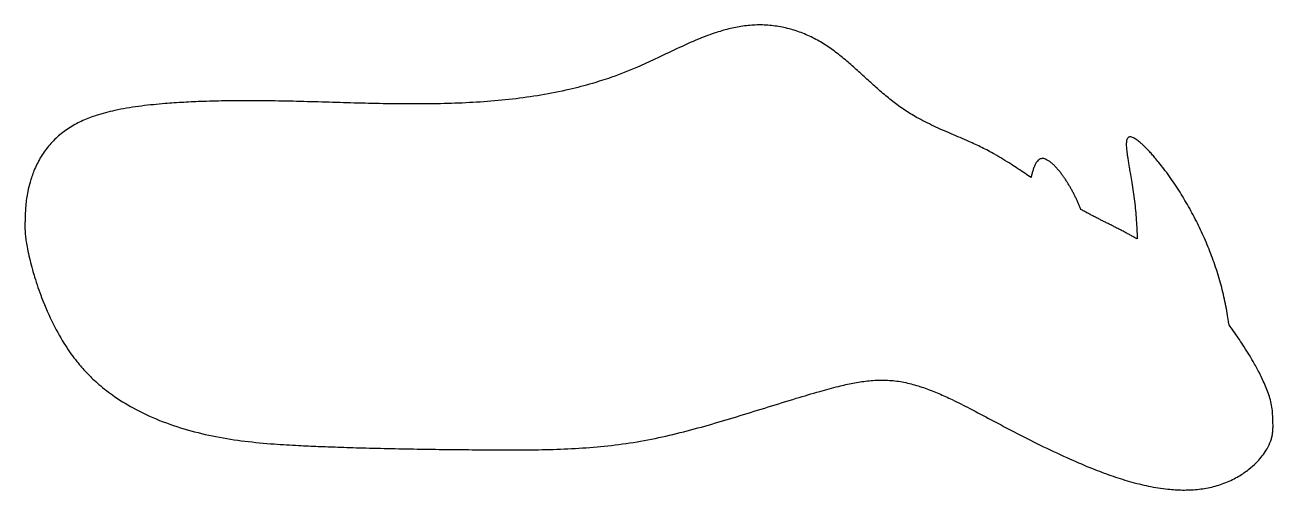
# Model space of a CAD drawing. Header units: millimetres. Extents: x 0 to 300, y 32 to 143.
import ezdxf

# ---------------------------------------------------------------- set-up
doc = ezdxf.new("R2010")
doc.units = ezdxf.units.MM
doc.layers.add('outline', color=7, linetype='Continuous')

msp = doc.modelspace()

# ---------------------------------------------------------------- linework, layer by layer
at = {"layer": 'outline'}
for points, knots in [([(241.61, 106.83), (241.12, 107.17), (239.53, 108.25), (236.65, 110.16), (233.24, 112.25), (229.85, 114.06), (226.36, 115.67), (222.47, 117.31), (218.25, 119.15), (214.47, 121.05), (211.19, 123.04), (208.4, 125.09), (205.75, 127.31), (203.18, 129.61), (200.63, 131.95), (198.06, 134.25), (195.41, 136.47), (192.62, 138.51), (189.64, 140.27), (186.48, 141.68), (183.18, 142.72), (179.78, 143.34), (176.33, 143.54), (172.87, 143.31), (169.48, 142.67), (165.79, 141.61), (161.48, 139.97), (156.58, 137.75), (151.74, 135.41), (147.56, 133.48), (144.01, 132.01), (140.41, 130.68), (136.02, 129.28), (130.45, 127.83), (124.04, 126.56), (117.2, 125.61), (110.32, 124.98), (103.41, 124.62), (96.51, 124.48), (89.6, 124.49), (82.69, 124.63), (75.78, 124.82), (68.87, 125.03), (61.96, 125.2), (55.05, 125.29), (48.53, 125.26), (42.77, 125.11), (37.79, 124.87), (32.81, 124.52), (27.46, 123.97), (22.16, 123.08), (17.7, 121.91), (14.1, 120.56), (11.04, 118.95), (8.25, 116.89), (5.83, 114.41), (3.85, 111.57), (2.41, 108.63), (1.48, 105.9), (0.94, 103.66), (0.61, 101.77), (0.41, 100.05), (0.31, 98.42), (0.27, 96.98), (0.25, 95.83), (0.24, 94.87), (0.26, 93.91), (0.34, 92.76), (0.54, 91.34), (0.86, 89.54), (1.31, 87.5), (1.73, 85.83), (1.98, 84.9), (2.04, 84.69)], [0, 0, 0, 0, 0.006365, 0.020325, 0.036585, 0.04878, 0.060976, 0.077236, 0.093496, 0.109756, 0.121951, 0.134146, 0.146341, 0.158537, 0.170732, 0.182927, 0.195122, 0.207317, 0.219512, 0.231707, 0.243902, 0.256098, 0.268293, 0.280488, 0.292683, 0.304878, 0.321138, 0.341463, 0.361789, 0.378049, 0.390244, 0.402439, 0.418699, 0.439024, 0.463415, 0.487805, 0.512195, 0.536585, 0.560976, 0.585366, 0.609756, 0.634146, 0.658537, 0.682927, 0.707317, 0.731707, 0.752033, 0.768293, 0.784553, 0.804878, 0.825203, 0.841463, 0.853659, 0.865854, 0.878049, 0.890244, 0.902439, 0.914634, 0.924797, 0.932927, 0.939024, 0.945122, 0.95122, 0.956301, 0.960366, 0.963415, 0.966463, 0.970528, 0.97561, 0.981707, 0.989837, 0.9977, 1, 1, 1, 1]), ([(289.11, 71.46), (289.09, 71.55), (288.99, 72.3), (288.76, 73.8), (288.37, 75.96), (287.9, 78.19), (287.36, 80.4), (286.75, 82.6), (286.08, 84.78), (285.35, 86.94), (284.55, 89.07), (283.69, 91.19), (282.77, 93.27), (281.8, 95.33), (280.76, 97.37), (279.68, 99.37), (278.55, 101.35), (277.36, 103.29), (276.12, 105.21), (274.83, 107.09), (273.56, 108.82), (272.39, 110.32), (271.42, 111.49), (270.59, 112.45), (269.82, 113.29), (269.07, 114.06), (268.38, 114.72), (267.81, 115.22), (267.32, 115.62), (266.86, 115.96), (266.41, 116.25), (265.98, 116.46), (265.62, 116.57), (265.3, 116.6), (265.02, 116.53), (264.8, 116.34), (264.64, 116.07), (264.53, 115.7), (264.47, 115.23), (264.46, 114.69), (264.48, 114.12), (264.53, 113.55), (264.6, 112.92), (264.7, 112.17), (264.84, 111.23), (265.02, 110.17), (265.23, 108.92), (265.49, 107.42), (265.81, 105.55), (266.14, 103.42), (266.44, 101.16), (266.69, 98.9), (266.87, 96.62), (267, 94.44), (267.06, 92.92), (267.08, 92.16), (267.08, 92.07)], [0.0000493, 0.0000493, 0.0000493, 0.0000493, 0.0033523, 0.0294118, 0.0588235, 0.0882353, 0.1176471, 0.1470588, 0.1764706, 0.2058824, 0.2352941, 0.2647059, 0.2941176, 0.3235294, 0.3529412, 0.3823529, 0.4117647, 0.4411765, 0.4705882, 0.5, 0.5294118, 0.5539216, 0.5735294, 0.5882353, 0.6029412, 0.6176471, 0.629902, 0.6397059, 0.6470588, 0.6544118, 0.6617647, 0.6678922, 0.6727941, 0.6764706, 0.6801471, 0.6838235, 0.6875, 0.692402, 0.6985294, 0.7058824, 0.7132353, 0.7205882, 0.7279412, 0.7377451, 0.75, 0.7647059, 0.7794118, 0.7990196, 0.8235294, 0.8529412, 0.8823529, 0.9117647, 0.9411765, 0.9705882, 0.9966495, 1.0000228, 1.0000228, 1.0000228, 1.0000228]), ([(253.52, 99.18), (253.43, 99.44), (253.23, 99.95), (252.91, 100.71), (252.58, 101.47), (252.23, 102.21), (251.86, 102.95), (251.48, 103.68), (251.08, 104.4), (250.67, 105.11), (250.23, 105.81), (249.78, 106.5), (249.31, 107.18), (248.82, 107.84), (248.31, 108.48), (247.77, 109.11), (247.21, 109.71), (246.61, 110.27), (246, 110.75), (245.41, 111.11), (244.9, 111.32), (244.45, 111.4), (244.03, 111.37), (243.65, 111.22), (243.28, 110.94), (242.92, 110.52), (242.58, 109.93), (242.28, 109.21), (242.02, 108.43), (241.8, 107.63), (241.67, 107.1), (241.61, 106.83)], [0.0000055, 0.0000055, 0.0000055, 0.0000055, 0.0384615, 0.0769231, 0.1153846, 0.1538462, 0.1923077, 0.2307692, 0.2692308, 0.3076923, 0.3461538, 0.3846154, 0.4230769, 0.4615385, 0.5, 0.5384615, 0.5769231, 0.6153846, 0.6538462, 0.6858974, 0.7115385, 0.7307692, 0.75, 0.7692308, 0.7884615, 0.8141026, 0.8461538, 0.8846154, 0.9230769, 0.9615385, 0.9999933, 0.9999933, 0.9999933, 0.9999933]), ([(267.08, 92.07), (266.81, 92.23), (266.25, 92.54), (265.41, 93), (264.57, 93.46), (263.72, 93.91), (262.88, 94.35), (262.02, 94.79), (261.17, 95.22), (260.32, 95.66), (259.46, 96.09), (258.61, 96.52), (257.76, 96.95), (256.9, 97.39), (256.05, 97.83), (255.21, 98.27), (254.36, 98.72), (253.8, 99.03), (253.52, 99.18)], [-0.00006, -0.00006, -0.00006, -0.00006, 0.0625, 0.125, 0.1875, 0.25, 0.3125, 0.375, 0.4375, 0.5, 0.5625, 0.625, 0.6875, 0.75, 0.8125, 0.875, 0.9375, 1.000006, 1.000006, 1.000006, 1.000006]), ([(2.04, 84.69), (2.21, 84.1), (2.86, 81.85), (4.39, 77.4), (6.81, 71.86), (9.69, 66.75), (12.4, 62.9), (14.97, 59.95), (17.79, 57.23), (21.48, 54.31), (26.47, 51.21), (32.51, 48.4), (39.19, 46.14), (46.05, 44.52), (53.02, 43.45), (59.65, 42.84), (65.51, 42.49), (70.59, 42.27), (75.67, 42.08), (81.54, 41.89), (88.19, 41.73), (95.24, 41.61), (102.28, 41.52), (109.33, 41.46), (116.37, 41.41), (123.41, 41.44), (130.46, 41.64), (137.49, 42.1), (144.49, 42.89), (151.43, 44.13), (158.29, 45.74), (165.08, 47.61), (171.82, 49.65), (178.55, 51.74), (184.9, 53.71), (190.54, 55.37), (195.07, 56.61), (198.88, 57.49), (202.36, 58.04), (205.88, 58.25), (209.4, 58.03), (212.86, 57.33), (216.22, 56.27), (219.5, 54.97), (223.06, 53.34), (227.25, 51.22), (232.42, 48.45), (238.31, 45.34), (244.59, 42.16), (250.62, 39.34), (256.02, 37.03), (260.78, 35.24), (265.25, 33.8), (269.8, 32.65), (274.06, 31.97), (277.97, 31.73), (281.49, 31.87), (284.97, 32.43), (288.35, 33.47), (291.34, 34.95), (293.76, 36.62), (295.52, 38.18), (296.83, 39.63), (297.82, 40.98), (298.55, 42.25), (299.03, 43.32), (299.34, 44.25), (299.53, 45.11), (299.64, 45.99), (299.67, 46.96), (299.66, 48.14), (299.61, 49.61), (299.48, 51.26), (299.18, 53), (298.68, 54.69), (298.05, 56.34), (297.27, 58.13), (296.23, 60.24), (294.63, 63.16), (292.6, 66.46), (290.61, 69.38), (289.47, 70.97), (289.11, 71.46)], [0, 0, 0, 0, 0.005144, 0.019608, 0.039216, 0.055556, 0.068627, 0.078431, 0.088235, 0.101307, 0.117647, 0.137255, 0.156863, 0.176471, 0.196078, 0.215686, 0.232026, 0.245098, 0.25817, 0.27451, 0.294118, 0.313725, 0.333333, 0.352941, 0.372549, 0.392157, 0.411765, 0.431373, 0.45098, 0.470588, 0.490196, 0.509804, 0.529412, 0.54902, 0.568627, 0.584967, 0.598039, 0.607843, 0.617647, 0.627451, 0.637255, 0.647059, 0.656863, 0.666667, 0.676471, 0.689542, 0.705882, 0.72549, 0.745098, 0.764706, 0.781046, 0.794118, 0.80719, 0.820261, 0.833333, 0.843137, 0.852941, 0.862745, 0.872549, 0.882353, 0.890523, 0.897059, 0.901961, 0.906863, 0.910948, 0.914216, 0.916667, 0.919118, 0.921569, 0.92402, 0.927288, 0.931373, 0.936275, 0.941176, 0.946078, 0.95098, 0.955882, 0.962418, 0.970588, 0.98366, 0.994857, 1.000009, 1.000009, 1.000009, 1.000009])]:
    msp.add_open_spline(points, degree=3, knots=knots, dxfattribs=at)

doc.saveas('drawing.dxf')
